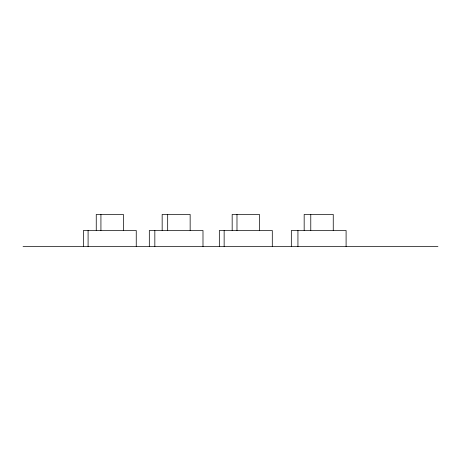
<?xml version="1.0" encoding="UTF-8"?>
<svg xmlns="http://www.w3.org/2000/svg" width="461" height="461" viewBox="0 0 461 461"><rect width="100%" height="100%" fill="white"/><g stroke="black" fill="none" stroke-linecap="round" stroke-linejoin="round"><path stroke-width="0.69" d="M23.05 246.554L437.95 246.554M346.096 246.554L346.096 230.5L291.329 230.5L291.329 246.554M333.251 230.5L333.251 214.446L304.168 214.446L304.168 230.5M310.777 214.446L310.777 230.5M297.939 230.5L297.939 246.554M272.295 246.554L272.295 230.5L219.332 230.5L219.332 246.554M259.457 230.5L259.457 214.446L232.171 214.446L232.171 230.5M236.983 214.446L236.983 230.5M224.144 230.5L224.144 246.554M202.99 246.554L202.99 230.5L149.318 230.5L149.318 246.554M190.151 230.5L190.151 214.446L162.163 214.446L162.163 230.5M167.677 214.446L167.677 230.5M154.838 230.5L154.838 246.554M136.249 246.554L136.249 230.5L83.406 230.5L83.406 246.554M123.404 230.5L123.404 214.446L96.251 214.446L96.251 230.5M100.93 214.446L100.93 230.5M88.091 230.5L88.091 246.554"/></g></svg>
